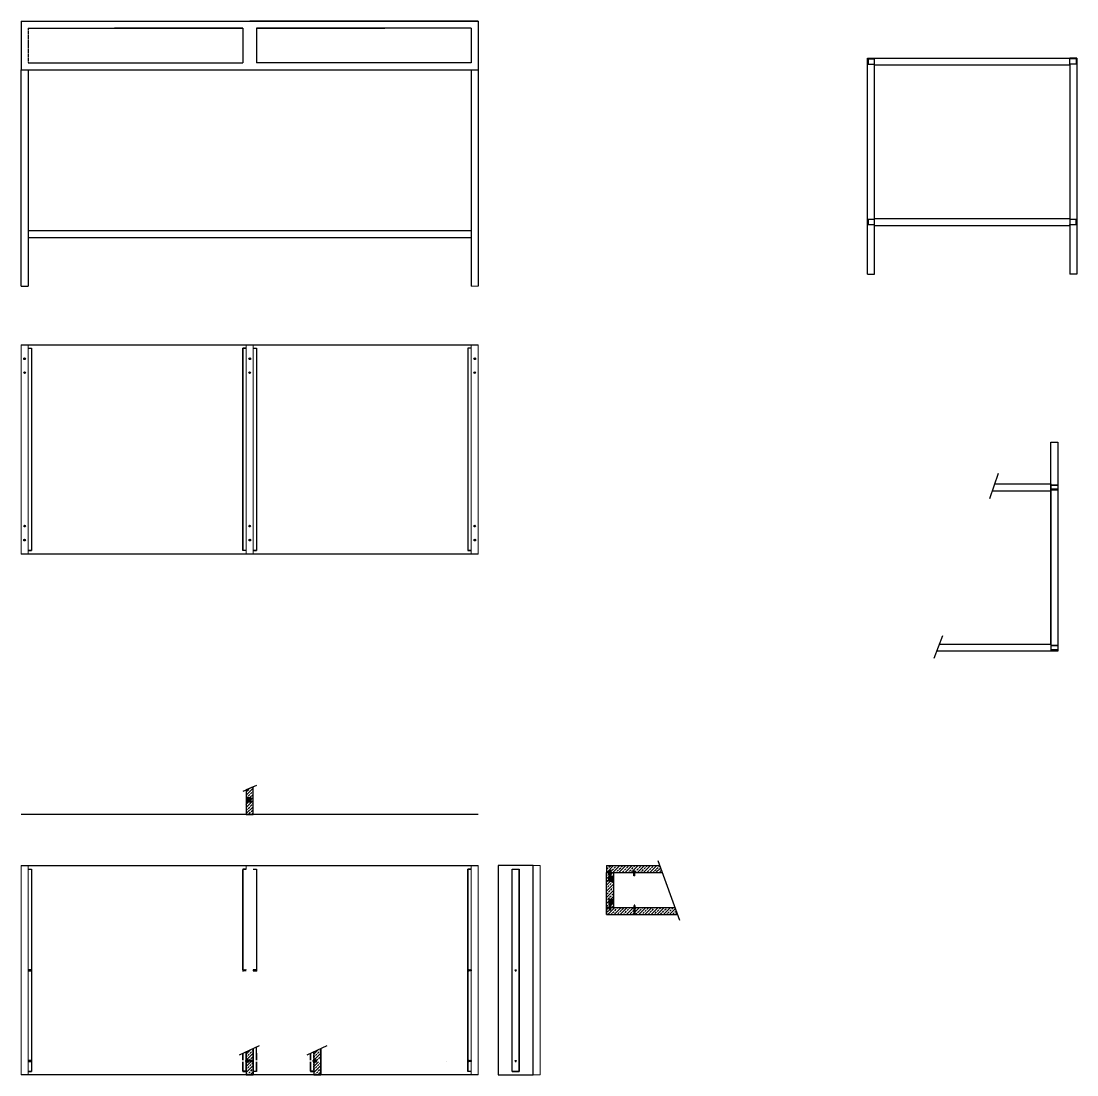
# Model space of a CAD drawing. Header units: millimetres. Extents: x 654 to 2158, y 484 to 1447.
# Drawn here: x 878 to 1180.6, y 484 to 786.2 of the extents above; entities that cross this region are included whole.
import ezdxf

# ---------------------------------------------------------------- set-up
doc = ezdxf.new("R2010")
doc.units = ezdxf.units.MM
doc.linetypes.add('PHANTOM2', pattern=[1.25, 0.625, -0.125, 0.125, -0.125, 0.125, -0.125])
doc.linetypes.add('TRATTOPUNTO', pattern=[25.4, 12.7, -6.35, 0, -6.35])
doc.layers.get('DEFPOINTS').update_dxf_attribs({"color": 210})
doc.layers.add('A-ANNO-DIMS', color=10, linetype='Continuous', lineweight=18)
doc.layers.add('A-FURN', color=8, linetype='Continuous', lineweight=18)
for name, color, linetype in [('ASSI', 1, 'TRATTOPUNTO'), ('VV_D_2_CAMPITURE', 8, 'Continuous'), ('VV_D_2_STRUTTDETTAGLI', 5, 'Continuous'), ('VV_D_2_STRUTTPRINCIPALE', 3, 'Continuous'), ('VV_D_2_STRUTTSECONDARIA', 2, 'Continuous'), ('VV_D_2_VITI_DETTAGLI', 1, 'Continuous')]:
    doc.layers.add(name, color=color, linetype=linetype)
doc.layers.add('VV_D_2_VITI', color=2, linetype='Continuous', transparency=0.2)
pattern_1 = [(45, (0, 0), (-0.112253202, 0.112253202), []), (45, (0, 0.07938), (-0.112253202, 0.112253202), [])]

msp = doc.modelspace()

# ---------------------------------------------------------------- hatches: boundary and pattern name
at = {"layer": 'VV_D_2_CAMPITURE'}
h = msp.add_hatch(dxfattribs=at)
h.set_pattern_fill('JIS_STN_2.5', color=256, scale=0.5)
h.paths.add_polyline_path([(944.52, 566.6), (942.52, 565.7), (942.52, 563.5), (943.82, 563.5), (943.82, 562.27), (942.52, 562.27), (942.52, 558.69), (944.52, 558.69)])
h = msp.add_hatch(dxfattribs=at)
h.set_pattern_fill('JIS_STN_2.5', color=256, scale=0.5)
h.paths.add_polyline_path([(1047.79, 539.59), (1046.46, 539.59), (1046.46, 540.87), (1046.57, 540.87), (1046.57, 542.01), (1045.79, 542.01), (1045.79, 532.01), (1046.57, 532.01), (1046.57, 533.15), (1046.46, 533.15), (1046.46, 534.43), (1047.79, 534.43)])
h.paths.add_polyline_path([(1047.79, 533.15), (1047.04, 533.15), (1047.04, 532.01), (1047.79, 532.01)], flags=17)
h.paths.add_polyline_path([(1047.79, 542.01), (1047.04, 542.01), (1047.04, 540.87), (1047.79, 540.87)], flags=17)
h.paths.add_polyline_path([(1061.03, 544.01), (1045.79, 544.01), (1045.79, 542.01), (1046.57, 542.01), (1046.57, 542.7), (1047.04, 542.7), (1047.04, 542.01), (1047.79, 542.01), (1053.64, 542.01), (1053.64, 542.37), (1053.67, 542.46), (1053.92, 542.46), (1053.94, 542.37), (1053.94, 542.01), (1061.75, 542.01)])
h = msp.add_hatch(dxfattribs=at)
h.set_pattern_fill('JIS_STN_2.5', color=256, scale=0.5)
h.paths.add_polyline_path([(1065.37, 532.01), (1053.87, 532.01), (1053.87, 531.96), (1053.89, 531.95), (1053.87, 531.94), (1053.87, 531.87), (1053.89, 531.86), (1053.87, 531.85), (1053.87, 531.78), (1053.89, 531.77), (1053.87, 531.76), (1053.87, 531.69), (1053.89, 531.68), (1053.87, 531.67), (1053.87, 531.6), (1053.89, 531.59), (1053.87, 531.58), (1053.87, 531.51), (1053.89, 531.5), (1053.87, 531.49), (1053.87, 531.42), (1053.89, 531.41), (1053.87, 531.4), (1053.87, 531.33), (1053.89, 531.32), (1053.86, 531.31), (1053.73, 531.34), (1053.73, 531.34), (1053.7, 531.35), (1053.73, 531.36), (1053.73, 531.43), (1053.7, 531.44), (1053.73, 531.45), (1053.73, 531.52), (1053.7, 531.53), (1053.73, 531.54), (1053.73, 531.61), (1053.7, 531.62), (1053.73, 531.63), (1053.73, 531.7), (1053.7, 531.71), (1053.73, 531.72), (1053.73, 531.79), (1053.7, 531.8), (1053.73, 531.81), (1053.73, 531.87), (1053.7, 531.89), (1053.73, 531.89), (1053.73, 531.96), (1053.7, 531.98), (1053.73, 531.98), (1053.73, 532.01), (1047.79, 532.01), (1047.79, 532.01), (1047.04, 532.01), (1047.04, 531.32), (1046.57, 531.32), (1046.57, 532.01), (1045.79, 532.01), (1045.79, 530.01), (1053.63, 530.01), (1053.63, 530.05), (1053.7, 530.12), (1053.89, 530.12), (1053.96, 530.05), (1053.96, 530.01), (1066.09, 530.01)])
h = msp.add_hatch(dxfattribs=at)
h.set_pattern_fill('STEEL', color=256, scale=0.05)
h.set_pattern_definition(pattern_1)
h.paths.add_polyline_path([(942.52, 487.79), (942.47, 487.79), (942.47, 485.06), (941.59, 485.06), (941.59, 487.77), (941.54, 487.77), (941.54, 485.01), (942.52, 485.01)])
h.paths.add_polyline_path([(945.51, 487.77), (945.46, 487.77), (945.46, 485.06), (944.57, 485.06), (944.57, 487.79), (944.52, 487.79), (944.52, 485.01), (945.51, 485.01)])
h.paths.add_polyline_path([(945.51, 490.2), (945.51, 492.01), (945.46, 491.99), (945.46, 488.23), (945.51, 488.23)])
h.paths.add_polyline_path([(944.57, 491.59), (944.52, 491.56), (944.52, 488.23), (944.57, 488.23)])
h.paths.add_polyline_path([(942.52, 490.65), (942.47, 490.63), (942.47, 488.23), (942.52, 488.23)])
h.paths.add_polyline_path([(941.59, 490.22), (941.54, 490.2), (941.54, 488.23), (941.59, 488.23)])
h = msp.add_hatch(dxfattribs=at)
h.set_pattern_fill('JIS_STN_2.5', color=256, scale=0.5)
h.paths.add_polyline_path([(944.52, 487.79), (943.72, 487.79), (943.72, 488.23), (944.52, 488.23), (944.52, 491.56), (942.52, 490.65), (942.52, 488.23), (943.32, 488.23), (943.32, 487.79), (942.52, 487.79), (942.52, 484.01), (944.52, 484.01)])
h = msp.add_hatch(dxfattribs=at)
h.set_pattern_fill('STEEL', color=256, scale=0.05)
h.set_pattern_definition(pattern_1)
h.paths.add_polyline_path([(961.92, 487.79), (961.87, 487.79), (961.87, 485.06), (960.98, 485.06), (960.98, 487.77), (960.93, 487.77), (960.93, 485.01), (961.92, 485.01)])
h.paths.add_polyline_path([(960.98, 490.22), (960.93, 490.2), (960.93, 488.23), (960.98, 488.23)])
h.paths.add_polyline_path([(961.92, 490.65), (961.87, 490.63), (961.87, 488.23), (961.92, 488.23)])
h = msp.add_hatch(dxfattribs=at)
h.set_pattern_fill('JIS_STN_2.5', color=256, scale=0.5)
h.set_pattern_definition([(45, (19.3958, 0), (-0.8838835, 0.8838835), []), (45, (20.2783, 0), (-0.8838835, 0.8838835), [0.6, -0.25])])
h.paths.add_polyline_path([(963.92, 487.79), (963.12, 487.79), (963.12, 488.23), (963.92, 488.23), (963.92, 491.56), (961.92, 490.65), (961.92, 488.23), (962.72, 488.23), (962.72, 487.79), (961.92, 487.79), (961.92, 484.01), (963.92, 484.01)])

# ---------------------------------------------------------------- linework, layer by layer
for p, q in [((878.03, 786.15), (1009.03, 786.15)), ((878.03, 786.15), (878.03, 772.15)), ((880.03, 784.15), (941.53, 784.15)), ((910.78, 784.15), (904.78, 784.15)), ((941.53, 784.15), (910.78, 784.15)), ((910.78, 784.15), (916.78, 784.15)), ((941.53, 784.15), (941.53, 774.15)), ((1009.03, 786.15), (943.53, 786.15)), ((1007.03, 784.15), (945.53, 784.15)), ((945.53, 784.15), (945.53, 774.15)), ((945.53, 784.15), (976.28, 784.15)), ((976.28, 784.15), (970.28, 784.15)), ((976.28, 784.15), (982.28, 784.15)), ((1009.03, 786.15), (1007.03, 786.15)), ((1007.03, 784.15), (1007.03, 774.15)), ((1009.03, 786.15), (1009.03, 772.15)), ((1120.61, 775.57), (1120.61, 773.57)), ((1180.61, 775.57), (1178.61, 775.57)), ((878.03, 710.15), (878.03, 772.15)), ((878.03, 710.15), (878.03, 772.15)), ((878.03, 772.15), (1009.03, 772.15)), ((880.03, 774.15), (941.53, 774.15)), ((880.03, 772.15), (880.03, 710.15)), ((1007.03, 774.15), (945.53, 774.15)), ((1007.03, 772.15), (1007.03, 710.15)), ((1009.03, 772.15), (1009.03, 710.15)), ((1120.61, 727.57), (1120.61, 729.57)), ((1178.61, 729.57), (1178.61, 729.32)), ((1120.61, 713.57), (1120.61, 727.57)), ((1178.61, 727.57), (1178.61, 727.82)), ((880.03, 726.15), (1007.03, 726.15)), ((880.03, 724.15), (1007.03, 724.15)), ((878.03, 693.36), (1009.03, 693.36)), ((879.01, 689.38), (878.77, 689.38)), ((879.01, 689.34), (878.77, 689.34)), ((879.01, 689.38), (879.01, 689.63)), ((879.01, 689.34), (879.01, 689.1)), ((879.05, 689.38), (879.05, 689.63)), ((879.05, 689.38), (879.29, 689.38)), ((879.05, 689.34), (879.05, 689.1)), ((879.05, 689.34), (879.29, 689.34)), ((943.51, 689.38), (943.27, 689.38)), ((943.51, 689.34), (943.27, 689.34)), ((943.51, 689.38), (943.51, 689.63)), ((943.55, 689.38), (943.51, 689.34)), ((943.51, 689.38), (943.55, 689.34)), ((943.51, 689.34), (943.51, 689.1)), ((943.55, 689.38), (943.55, 689.63)), ((943.55, 689.38), (943.79, 689.38)), ((943.55, 689.34), (943.55, 689.1)), ((943.55, 689.34), (943.79, 689.34)), ((1008.01, 689.38), (1007.77, 689.38)), ((1008.01, 689.34), (1007.77, 689.34)), ((1008.01, 689.38), (1008.01, 689.63)), ((1008.01, 689.34), (1008.01, 689.1)), ((1008.05, 689.38), (1008.05, 689.63)), ((1008.05, 689.38), (1008.29, 689.38)), ((1008.05, 689.34), (1008.05, 689.1)), ((1008.05, 689.34), (1008.29, 689.34)), ((879.01, 637.38), (878.77, 637.38)), ((879.01, 637.34), (878.77, 637.34)), ((879.01, 637.38), (879.01, 637.63)), ((879.05, 637.38), (879.01, 637.34)), ((879.01, 637.38), (879.05, 637.34)), ((879.01, 637.34), (879.01, 637.1)), ((879.05, 637.38), (879.05, 637.63)), ((879.05, 637.38), (879.29, 637.38)), ((879.05, 637.34), (879.05, 637.1)), ((879.05, 637.34), (879.29, 637.34)), ((943.51, 637.38), (943.27, 637.38)), ((943.51, 637.34), (943.27, 637.34)), ((943.51, 637.38), (943.51, 637.63)), ((943.55, 637.38), (943.51, 637.34)), ((943.51, 637.38), (943.55, 637.34)), ((943.51, 637.34), (943.51, 637.1)), ((943.55, 637.38), (943.55, 637.63)), ((943.55, 637.38), (943.79, 637.38)), ((943.55, 637.34), (943.55, 637.1)), ((943.55, 637.34), (943.79, 637.34)), ((1008.01, 637.38), (1007.77, 637.38)), ((1008.01, 637.34), (1007.77, 637.34)), ((1008.01, 637.38), (1008.01, 637.63)), ((1008.01, 637.38), (1008.05, 637.34)), ((1008.05, 637.38), (1008.01, 637.34)), ((1008.01, 637.34), (1008.01, 637.1)), ((1008.05, 637.38), (1008.05, 637.63)), ((1008.05, 637.38), (1008.29, 637.38)), ((1008.05, 637.34), (1008.05, 637.1)), ((1008.05, 637.34), (1008.29, 637.34)), ((1009.03, 633.36), (878.03, 633.36)), ((1009.02, 558.69), (878.02, 558.69)), ((878.02, 544.01), (1009.02, 544.01)), ((1024.79, 544.01), (1014.79, 544.01)), ((1014.79, 544.01), (1014.79, 484.01)), ((1024.79, 484.01), (1024.79, 544.01)), ((880.03, 514.16), (880.03, 513.85)), ((880.13, 514.21), (880.11, 514.1)), ((880.15, 513.91), (880.11, 514.1)), ((880.13, 514.21), (880.18, 514.13)), ((880.13, 514.21), (880.13, 514.21)), ((880.2, 513.81), (880.15, 513.91)), ((880.22, 513.9), (880.18, 514.13)), ((880.2, 513.81), (880.22, 513.9)), ((880.31, 514.21), (880.29, 514.1)), ((880.33, 513.91), (880.29, 514.1)), ((880.31, 514.21), (880.36, 514.13)), ((880.31, 514.21), (880.31, 514.21)), ((880.38, 513.81), (880.33, 513.91)), ((880.4, 513.9), (880.36, 514.13)), ((880.38, 513.81), (880.4, 513.9)), ((880.48, 514.21), (880.46, 514.1)), ((880.5, 513.91), (880.46, 514.1)), ((880.48, 514.21), (880.53, 514.13)), ((880.48, 514.21), (880.48, 514.21)), ((880.55, 513.81), (880.5, 513.91)), ((880.57, 513.9), (880.53, 514.13)), ((880.55, 513.81), (880.57, 513.9)), ((880.65, 514.21), (880.64, 514.1)), ((880.67, 513.91), (880.64, 514.1)), ((880.65, 514.21), (880.7, 514.13)), ((880.65, 514.21), (880.65, 514.21)), ((880.72, 513.81), (880.67, 513.91)), ((880.75, 513.9), (880.7, 514.13)), ((880.72, 513.81), (880.75, 513.9)), ((881.01, 514.24), (880.75, 514.16)), ((881, 513.78), (880.75, 513.85)), ((880.75, 513.85), (881.01, 513.78)), ((881.02, 514.16), (881.02, 514.23)), ((881.02, 514.16), (881.02, 513.8)), ((881.02, 513.8), (881.02, 513.79)), ((941.53, 514.15), (941.53, 514.22)), ((941.53, 514.15), (941.53, 513.79)), ((941.53, 513.79), (941.53, 513.78)), ((941.54, 514.23), (941.8, 514.15)), ((941.8, 513.84), (941.54, 513.77)), ((941.55, 513.77), (941.8, 513.84)), ((941.8, 513.89), (941.84, 514.12)), ((941.82, 513.8), (941.8, 513.89)), ((941.82, 513.8), (941.88, 513.9)), ((941.89, 514.2), (941.84, 514.12)), ((941.88, 513.9), (941.91, 514.09)), ((941.89, 514.2), (941.91, 514.09)), ((941.89, 514.2), (941.89, 514.2)), ((941.98, 513.89), (942.02, 514.12)), ((942, 513.8), (941.98, 513.89)), ((942, 513.8), (942.05, 513.9)), ((942.07, 514.2), (942.02, 514.12)), ((942.05, 513.9), (942.08, 514.09)), ((942.07, 514.2), (942.08, 514.09)), ((942.07, 514.2), (942.07, 514.2)), ((942.15, 513.89), (942.19, 514.12)), ((942.17, 513.8), (942.15, 513.89)), ((942.17, 513.8), (942.22, 513.9)), ((942.24, 514.2), (942.19, 514.12)), ((942.22, 513.9), (942.26, 514.09)), ((942.24, 514.2), (942.26, 514.09)), ((942.24, 514.2), (942.24, 514.2)), ((942.33, 513.89), (942.37, 514.12)), ((942.35, 513.8), (942.33, 513.89)), ((942.35, 513.8), (942.4, 513.9)), ((942.42, 514.2), (942.37, 514.12)), ((942.4, 513.9), (942.44, 514.09)), ((942.42, 514.2), (942.44, 514.09)), ((942.42, 514.2), (942.42, 514.2)), ((944.53, 514.15), (944.53, 513.84)), ((944.63, 514.2), (944.61, 514.09)), ((944.65, 513.9), (944.61, 514.09)), ((944.63, 514.2), (944.68, 514.12)), ((944.63, 514.2), (944.63, 514.2)), ((944.7, 513.8), (944.65, 513.9)), ((944.72, 513.89), (944.68, 514.12)), ((944.7, 513.8), (944.72, 513.89)), ((944.81, 514.2), (944.79, 514.09)), ((944.83, 513.9), (944.79, 514.09)), ((944.81, 514.2), (944.86, 514.12)), ((944.81, 514.2), (944.81, 514.2)), ((944.88, 513.8), (944.83, 513.9)), ((944.9, 513.89), (944.86, 514.12)), ((944.88, 513.8), (944.9, 513.89)), ((944.98, 514.2), (944.96, 514.09)), ((945, 513.9), (944.96, 514.09)), ((944.98, 514.2), (945.03, 514.12)), ((944.98, 514.2), (944.98, 514.2)), ((945.05, 513.8), (945, 513.9)), ((945.07, 513.89), (945.03, 514.12)), ((945.05, 513.8), (945.07, 513.89)), ((945.15, 514.2), (945.14, 514.09)), ((945.17, 513.9), (945.14, 514.09)), ((945.15, 514.2), (945.2, 514.12)), ((945.15, 514.2), (945.15, 514.2)), ((945.22, 513.8), (945.17, 513.9)), ((945.25, 513.89), (945.2, 514.12)), ((945.22, 513.8), (945.25, 513.89)), ((945.51, 514.23), (945.25, 514.15)), ((945.5, 513.77), (945.25, 513.84)), ((945.25, 513.84), (945.51, 513.77)), ((945.52, 514.15), (945.52, 514.22)), ((945.52, 514.15), (945.52, 513.79)), ((945.52, 513.79), (945.52, 513.78)), ((1006.02, 514.16), (1006.02, 514.23)), ((1006.02, 514.16), (1006.02, 513.8)), ((1006.02, 513.8), (1006.02, 513.79)), ((1006.03, 514.24), (1006.3, 514.16)), ((1006.3, 513.85), (1006.03, 513.78)), ((1006.05, 513.78), (1006.3, 513.85)), ((1006.3, 513.9), (1006.34, 514.13)), ((1006.32, 513.81), (1006.3, 513.9)), ((1006.32, 513.81), (1006.37, 513.91)), ((1006.39, 514.21), (1006.34, 514.13)), ((1006.37, 513.91), (1006.41, 514.1)), ((1006.39, 514.21), (1006.41, 514.1)), ((1006.39, 514.21), (1006.39, 514.21)), ((1006.47, 513.9), (1006.51, 514.13)), ((1006.49, 513.81), (1006.47, 513.9)), ((1006.49, 513.81), (1006.55, 513.91)), ((1006.56, 514.21), (1006.51, 514.13)), ((1006.55, 513.91), (1006.58, 514.1)), ((1006.57, 514.21), (1006.56, 514.21)), ((1006.57, 514.21), (1006.58, 514.1)), ((1006.64, 513.9), (1006.68, 514.13)), ((1006.66, 513.81), (1006.64, 513.9)), ((1006.67, 513.81), (1006.72, 513.91)), ((1006.73, 514.21), (1006.68, 514.13)), ((1006.72, 513.91), (1006.75, 514.1)), ((1006.74, 514.21), (1006.73, 514.21)), ((1006.74, 514.21), (1006.75, 514.1)), ((1006.82, 513.9), (1006.86, 514.13)), ((1006.84, 513.81), (1006.82, 513.9)), ((1006.85, 513.81), (1006.9, 513.91)), ((1006.91, 514.21), (1006.86, 514.13)), ((1006.9, 513.91), (1006.93, 514.1)), ((1006.92, 514.21), (1006.91, 514.21)), ((1006.92, 514.21), (1006.93, 514.1)), ((1007.01, 514.16), (1007.01, 513.85)), ((944.52, 491.56), (944.52, 488.23)), ((963.92, 491.56), (963.92, 488.23)), ((880.03, 488.16), (880.03, 487.85)), ((880.13, 488.21), (880.11, 488.1)), ((880.15, 487.91), (880.11, 488.1)), ((880.13, 488.21), (880.18, 488.13)), ((880.13, 488.21), (880.13, 488.21)), ((880.2, 487.81), (880.15, 487.91)), ((880.22, 487.9), (880.18, 488.13)), ((880.2, 487.81), (880.22, 487.9)), ((880.31, 488.21), (880.29, 488.1)), ((880.33, 487.91), (880.29, 488.1)), ((880.31, 488.21), (880.36, 488.13)), ((880.31, 488.21), (880.31, 488.21)), ((880.38, 487.81), (880.33, 487.91)), ((880.4, 487.9), (880.36, 488.13)), ((880.38, 487.81), (880.4, 487.9)), ((880.48, 488.21), (880.46, 488.1)), ((880.5, 487.91), (880.46, 488.1)), ((880.48, 488.21), (880.53, 488.13)), ((880.48, 488.21), (880.48, 488.21)), ((880.55, 487.81), (880.5, 487.91)), ((880.57, 487.9), (880.53, 488.13)), ((880.55, 487.81), (880.57, 487.9)), ((880.65, 488.21), (880.64, 488.1)), ((880.67, 487.91), (880.64, 488.1)), ((880.65, 488.21), (880.7, 488.13)), ((880.65, 488.21), (880.65, 488.21)), ((880.72, 487.81), (880.67, 487.91)), ((880.75, 487.9), (880.7, 488.13)), ((880.72, 487.81), (880.75, 487.9)), ((881.01, 488.24), (880.75, 488.16)), ((881, 487.78), (880.75, 487.85)), ((880.75, 487.85), (881.01, 487.78)), ((881.02, 488.16), (881.02, 488.23)), ((881.02, 488.16), (881.02, 487.8)), ((881.02, 487.8), (881.02, 487.79)), ((944.52, 487.79), (944.52, 484.01)), ((963.92, 488.23), (963.92, 484.01)), ((1006.02, 488.16), (1006.02, 488.23)), ((1006.02, 488.16), (1006.02, 487.8)), ((1006.02, 487.8), (1006.02, 487.79)), ((1006.03, 488.24), (1006.3, 488.16)), ((1006.3, 487.85), (1006.03, 487.78)), ((1006.05, 487.78), (1006.3, 487.85)), ((1006.3, 487.9), (1006.34, 488.13)), ((1006.32, 487.81), (1006.3, 487.9)), ((1006.32, 487.81), (1006.37, 487.91)), ((1006.39, 488.21), (1006.34, 488.13)), ((1006.37, 487.91), (1006.41, 488.1)), ((1006.39, 488.21), (1006.41, 488.1)), ((1006.39, 488.21), (1006.39, 488.21)), ((1006.47, 487.9), (1006.51, 488.13)), ((1006.49, 487.81), (1006.47, 487.9)), ((1006.49, 487.81), (1006.55, 487.91)), ((1006.56, 488.21), (1006.51, 488.13)), ((1006.55, 487.91), (1006.58, 488.1)), ((1006.57, 488.21), (1006.56, 488.21)), ((1006.57, 488.21), (1006.58, 488.1)), ((1006.64, 487.9), (1006.68, 488.13)), ((1006.66, 487.81), (1006.64, 487.9)), ((1006.67, 487.81), (1006.72, 487.91)), ((1006.73, 488.21), (1006.68, 488.13)), ((1006.72, 487.91), (1006.75, 488.1)), ((1006.74, 488.21), (1006.73, 488.21)), ((1006.74, 488.21), (1006.75, 488.1)), ((1006.82, 487.9), (1006.86, 488.13)), ((1006.84, 487.81), (1006.82, 487.9)), ((1006.85, 487.81), (1006.9, 487.91)), ((1006.91, 488.21), (1006.86, 488.13)), ((1006.9, 487.91), (1006.93, 488.1)), ((1006.92, 488.21), (1006.91, 488.21)), ((1006.92, 488.21), (1006.93, 488.1)), ((1007.01, 488.16), (1007.01, 487.85)), ((1009.02, 484.01), (878.02, 484.01)), ((1014.79, 484.01), (1024.79, 484.01))]:
    msp.add_line(p, q)
at = {"linetype": 'PHANTOM2'}
msp.add_line((880.03, 784.15), (880.03, 774.15), dxfattribs=at)
at = {"linetype": 'TRATTOPUNTO'}
msp.add_line((878.03, 710.15), (880.03, 710.15), dxfattribs=at)
at = {"color": 2}
for p, q in [((1155.69, 649.26), (1158.17, 656.52)), ((1139.68, 603.48), (1142.18, 609.97)), ((941.7, 565.33), (945.56, 567.08)), ((1060.49, 545.5), (1066.68, 528.38)), ((940.59, 489.77), (946.37, 492.41)), ((959.99, 489.77), (965.76, 492.41))]:
    msp.add_line(p, q, dxfattribs=at)
for points in [[(880.03, 513.85), (880.75, 513.85), (880.75, 514.16), (880.03, 514.16)], [(942.52, 513.84), (941.8, 513.84), (941.8, 514.15), (942.52, 514.15)], [(945.25, 514.15), (944.53, 514.15)], [(944.53, 513.84), (945.25, 513.84), (945.25, 513.89)], [(1007.01, 513.85), (1006.3, 513.85), (1006.3, 514.16), (1007.01, 514.16)], [(880.03, 487.85), (880.75, 487.85), (880.75, 488.16), (880.03, 488.16)], [(1007.01, 487.85), (1006.3, 487.85), (1006.3, 488.16), (1007.01, 488.16)]]:
    msp.add_lwpolyline(points)
for centre, radius in [((879.03, 689.36), 0.263), ((943.53, 689.36), 0.263), ((1008.03, 689.36), 0.263), ((879.02, 685.36), 0.242), ((943.52, 685.36), 0.242), ((1008.02, 685.36), 0.242), ((879.02, 641.36), 0.242), ((943.52, 641.36), 0.242), ((1008.02, 641.36), 0.242), ((879.03, 637.36), 0.263), ((943.53, 637.36), 0.263), ((1008.03, 637.36), 0.263)]:
    msp.add_circle(centre, radius)
for centre, start, end in [((881.01, 514.23), 360, 106.5172), ((881.01, 513.79), 253.4783, 360), ((941.54, 514.22), 73.4828, 180), ((941.54, 513.78), 180, 286.5217), ((945.51, 514.22), 0, 106.5172), ((945.51, 513.78), 253.4783, 0), ((1006.03, 514.23), 73.4828, 180), ((1006.03, 513.79), 180, 286.5217), ((881.01, 488.23), 360, 106.5172), ((881.01, 487.79), 253.4783, 360), ((1006.03, 488.23), 73.4828, 180), ((1006.03, 487.79), 180, 286.5217)]:
    msp.add_arc(centre, 0.01, start, end)
at = {"layer": 'A-ANNO-DIMS'}
for p, q in [((1019.71, 514.01), (1019.71, 514.04)), ((1019.71, 514.04), (1019.77, 514.04)), ((1019.71, 514.01), (1019.71, 513.99)), ((1019.71, 513.99), (1019.77, 513.99)), ((1019.82, 514.09), (1019.77, 514.09)), ((1019.77, 514.09), (1019.77, 514.04)), ((1019.77, 513.93), (1019.77, 513.99)), ((1019.82, 513.93), (1019.77, 513.93)), ((1019.82, 514.04), (1019.82, 514.09)), ((1019.87, 514.04), (1019.82, 514.04)), ((1019.87, 513.99), (1019.82, 513.99)), ((1019.82, 513.99), (1019.82, 513.93)), ((1019.87, 514.01), (1019.87, 514.04)), ((1019.87, 514.01), (1019.87, 513.99)), ((1019.71, 488.01), (1019.71, 488.04)), ((1019.71, 488.04), (1019.77, 488.04)), ((1019.71, 488.01), (1019.71, 487.99)), ((1019.71, 487.99), (1019.77, 487.99)), ((1019.82, 488.09), (1019.77, 488.09)), ((1019.77, 488.09), (1019.77, 488.04)), ((1019.77, 487.93), (1019.77, 487.99)), ((1019.82, 487.93), (1019.77, 487.93)), ((1019.82, 488.04), (1019.82, 488.09)), ((1019.87, 488.04), (1019.82, 488.04)), ((1019.87, 487.99), (1019.82, 487.99)), ((1019.82, 487.99), (1019.82, 487.93)), ((1019.87, 488.01), (1019.87, 488.04)), ((1019.87, 488.01), (1019.87, 487.99))]:
    msp.add_line(p, q, dxfattribs=at)
for centre in [(1019.79, 514.01), (1019.79, 488.01)]:
    msp.add_circle(centre, 0.115, dxfattribs=at)
at = {"layer": 'A-FURN', "linetype": 'TRATTOPUNTO'}
msp.add_line((1007.03, 710.15), (1009.03, 710.15), dxfattribs=at)
at = {"layer": 'A-FURN'}
for p, q in [((878.03, 693.36), (878.03, 633.36)), ((878.04, 693.36), (880.03, 693.36)), ((880.03, 693.36), (880.03, 633.36)), ((942.53, 633.36), (942.53, 693.36)), ((944.53, 693.36), (944.53, 633.36)), ((1009.02, 693.36), (1007.03, 693.36)), ((1007.03, 693.36), (1007.03, 633.36)), ((1009.03, 693.36), (1009.03, 633.36)), ((1009.03, 693.36), (1009.03, 633.36)), ((942.53, 633.36), (942.53, 663.36)), ((944.52, 566.6), (944.52, 558.69)), ((878.02, 544.01), (878.02, 484.01)), ((878.02, 544.01), (878.02, 540.01)), ((878.03, 544.01), (880.02, 544.01)), ((880.02, 544.01), (880.02, 484.01)), ((942.52, 544.01), (942.52, 543.01)), ((942.53, 544.01), (944.52, 544.01)), ((1009.01, 544.01), (1007.02, 544.01)), ((1007.02, 544.01), (1007.02, 484.01)), ((1009.02, 544.01), (1009.02, 484.01)), ((1009.02, 544.01), (1009.02, 484.01)), ((1014.79, 484.01), (1014.79, 544.01)), ((1014.79, 544.01), (1024.79, 544.01)), ((1024.79, 484.01), (1024.79, 544.01)), ((1024.79, 544.01), (1026.79, 544.01)), ((1026.79, 484.01), (1026.79, 544.01)), ((1046.57, 542.65), (1046.57, 542.65)), ((1046.57, 531.37), (1046.57, 531.37)), ((942.52, 488.23), (942.52, 490.65)), ((942.52, 488.23), (942.52, 490.65)), ((961.92, 488.23), (961.92, 490.65)), ((961.92, 488.23), (961.92, 490.65)), ((878.02, 484.01), (878.02, 488.01)), ((942.52, 484.01), (942.52, 487.79)), ((942.52, 484.01), (942.52, 487.79)), ((961.92, 484.01), (961.92, 487.79)), ((961.92, 484.01), (961.92, 487.79)), ((880.02, 484.01), (878.02, 484.01)), ((944.52, 484.01), (942.52, 484.01)), ((942.52, 484.01), (943.52, 484.01)), ((963.92, 484.01), (961.92, 484.01)), ((961.92, 484.01), (962.92, 484.01)), ((1007.02, 484.01), (1009.02, 484.01)), ((1009.02, 484.01), (1009.02, 484.01)), ((1024.79, 484.01), (1014.79, 484.01)), ((1014.79, 484.01), (1018.79, 484.01)), ((1024.79, 484.01), (1020.79, 484.01)), ((1026.79, 484.01), (1024.79, 484.01))]:
    msp.add_line(p, q, dxfattribs=at)
at = {"layer": 'ASSI'}
msp.add_line((1000.02, 487.9), (1000.02, 487.9), dxfattribs=at)
at = {"layer": 'DEFPOINTS'}
for p, q in [((880.03, 692.36), (881.03, 692.36)), ((881.03, 692.36), (881.03, 634.36)), ((942.53, 692.36), (941.53, 692.36)), ((941.53, 692.36), (941.53, 634.36)), ((944.53, 692.36), (945.53, 692.36)), ((945.53, 692.36), (945.53, 634.36)), ((1007.03, 692.36), (1006.03, 692.36)), ((1006.03, 692.36), (1006.03, 634.36)), ((880.03, 634.36), (881.03, 634.36)), ((942.53, 634.36), (941.53, 634.36)), ((944.53, 634.36), (945.53, 634.36)), ((1007.03, 634.36), (1006.03, 634.36)), ((880.02, 543.01), (881.02, 543.01)), ((881.02, 543.01), (881.02, 485.01)), ((942.52, 543.01), (941.52, 543.01)), ((941.54, 542.9), (941.54, 514.23)), ((944.52, 543.01), (945.52, 543.01)), ((945.51, 542.95), (945.51, 514.23)), ((1007.02, 543.01), (1006.02, 543.01)), ((1006.02, 543.01), (1006.02, 485.01)), ((1018.79, 485.01), (1018.79, 543.01)), ((1018.79, 543.01), (1020.79, 543.01)), ((1020.79, 485.01), (1020.79, 543.01)), ((880.02, 485.01), (881.02, 485.01)), ((1007.02, 485.01), (1006.02, 485.01)), ((1018.79, 485.01), (1020.79, 485.01))]:
    msp.add_line(p, q, dxfattribs=at)
for points in [[(1019.66, 514.01), (1019.66, 514.12, -0.414214), (1019.68, 514.14), (1019.9, 514.14, -0.414214), (1019.92, 514.12), (1019.92, 514.01)], [(1019.66, 514.01), (1019.66, 513.9, 0.414214), (1019.68, 513.88), (1019.9, 513.88, 0.414214), (1019.92, 513.9), (1019.92, 514.01)], [(1019.66, 488.01), (1019.66, 488.12, -0.414214), (1019.68, 488.14), (1019.9, 488.14, -0.414214), (1019.92, 488.12), (1019.92, 488.01)], [(1019.66, 488.01), (1019.66, 487.9, 0.414214), (1019.68, 487.88), (1019.9, 487.88, 0.414214), (1019.92, 487.9), (1019.92, 488.01)]]:
    msp.add_lwpolyline(points, format="xyb", dxfattribs=at)
at = {"layer": 'VV_D_2_STRUTTDETTAGLI'}
for p, q in [((942.52, 563.5), (943.82, 563.5)), ((943.82, 563.5), (943.82, 562.24)), ((943.82, 562.24), (942.52, 562.24)), ((1046.57, 540.87), (1046.57, 542.7)), ((1046.57, 542.7), (1047.04, 542.7)), ((1047.04, 542.7), (1047.04, 540.87)), ((1046.46, 539.59), (1046.46, 540.87)), ((1046.46, 540.87), (1046.57, 540.87)), ((1046.46, 539.59), (1047.79, 539.59)), ((1047.04, 540.87), (1047.79, 540.87)), ((1046.46, 534.43), (1046.46, 533.15)), ((1046.46, 534.43), (1047.79, 534.43)), ((1046.46, 533.15), (1046.57, 533.15)), ((1046.57, 533.15), (1046.57, 531.32)), ((1047.04, 531.32), (1047.04, 533.15)), ((1047.04, 533.15), (1047.79, 533.15)), ((1046.57, 531.32), (1047.04, 531.32)), ((943.32, 488.23), (942.47, 488.23)), ((942.47, 487.79), (943.32, 487.79)), ((943.32, 487.79), (943.32, 488.23)), ((943.72, 487.79), (943.72, 488.23)), ((943.72, 488.23), (944.57, 488.23)), ((944.57, 487.79), (943.72, 487.79)), ((962.72, 488.23), (961.87, 488.23)), ((961.87, 487.79), (962.72, 487.79)), ((962.72, 487.79), (962.72, 488.23))]:
    msp.add_line(p, q, dxfattribs=at)
msp.add_lwpolyline([(1053.68, 531.25), (1053.93, 531.25), (1053.93, 532.67), (1053.68, 532.67)], close=True, dxfattribs=at)
at = {"layer": 'VV_D_2_STRUTTPRINCIPALE'}
for p, q in [((1120.61, 713.57), (1120.61, 775.57)), ((1120.61, 775.57), (1180.61, 775.57)), ((1122.61, 713.57), (1122.61, 775.57)), ((1178.61, 773.57), (1178.61, 775.57)), ((1180.61, 775.57), (1180.61, 713.57)), ((1122.61, 773.57), (1178.61, 773.57)), ((1178.61, 773.57), (1178.61, 713.57)), ((1122.61, 729.57), (1178.61, 729.57)), ((1122.61, 727.57), (1178.61, 727.57)), ((1120.61, 713.57), (1122.61, 713.57)), ((1180.61, 713.57), (1178.61, 713.57)), ((1156.42, 651.47), (1173.14, 651.47)), ((1157.11, 653.47), (1173.14, 653.47)), ((1173.14, 653.47), (1173.14, 605.47)), ((1141.14, 607.47), (1173.14, 607.47)), ((1045.79, 544.01), (1045.79, 542.01)), ((1045.79, 544.01), (1061.03, 544.01)), ((1047.79, 542.01), (1053.64, 542.01)), ((1053.94, 542.01), (1061.75, 542.01)), ((1054.05, 542.01), (1057.79, 542.01)), ((1045.79, 532.01), (1045.79, 530.01)), ((1045.79, 530.01), (1066.09, 530.01))]:
    msp.add_line(p, q, dxfattribs=at)
for points in [[(1173.14, 607.47), (1173.14, 665.47), (1175.14, 665.47), (1175.14, 605.47), (1140.44, 605.47)], [(942.52, 562.24), (942.52, 558.69), (944.52, 558.69), (944.52, 566.6), (942.52, 565.7)], [(942.52, 565.7), (942.52, 563.5)], [(1045.79, 532.01), (1045.79, 542.01), (1047.79, 542.01), (1047.79, 532.01), (1045.79, 532.01)], [(1045.79, 532.01), (1053.73, 532.01)], [(1045.79, 530.01), (1045.79, 532.01)], [(1053.87, 532.01), (1065.37, 532.01)], [(942.52, 490.65), (942.52, 488.23)], [(944.52, 488.23), (944.52, 491.56)], [(961.92, 490.65), (961.92, 488.23)], [(963.92, 488.23), (963.92, 491.56)], [(942.52, 484.01), (944.52, 484.01), (944.52, 487.79)], [(942.52, 487.79), (942.52, 484.01)], [(961.92, 484.01), (963.92, 484.01), (963.92, 488.23)], [(961.92, 487.79), (961.92, 484.01)]]:
    msp.add_lwpolyline(points, dxfattribs=at)
msp.add_circle((943.51, 562.86), 0.135, dxfattribs=at)
for start, end in [(53.7582, 131.7325), (228.2675, 306.2418)]:
    msp.add_arc((943.52, 562.86), 0.263, start, end, dxfattribs=at)
at = {"layer": 'VV_D_2_STRUTTSECONDARIA'}
for p, q in [((1120.81, 775.32), (1122.61, 775.32)), ((1120.81, 775.32), (1120.81, 773.82)), ((1122.61, 773.82), (1122.61, 775.32)), ((1180.41, 775.32), (1178.61, 775.32)), ((1178.61, 773.82), (1178.61, 775.32)), ((1180.41, 775.32), (1180.41, 773.82)), ((1120.81, 773.82), (1122.61, 773.82)), ((1180.41, 773.82), (1178.61, 773.82)), ((1120.81, 729.32), (1122.61, 729.32)), ((1120.81, 729.32), (1120.81, 727.82)), ((1122.61, 727.82), (1122.61, 729.32)), ((1178.61, 729.32), (1180.41, 729.32)), ((1178.61, 729.32), (1178.61, 727.82)), ((1180.41, 727.82), (1180.41, 729.32)), ((1120.81, 727.82), (1122.61, 727.82)), ((1178.61, 727.82), (1180.41, 727.82)), ((944.53, 692.36), (945.53, 692.36)), ((1173.14, 653.22), (1174.94, 653.22)), ((1173.14, 653.22), (1173.14, 653.02)), ((1174.94, 653.02), (1173.14, 653.02)), ((1174.94, 651.92), (1173.14, 651.92)), ((1173.14, 651.92), (1173.14, 651.72)), ((1173.14, 651.72), (1174.94, 651.72)), ((1174.94, 653.02), (1174.94, 653.22)), ((1174.94, 651.72), (1174.94, 651.92)), ((1173.14, 607.22), (1174.94, 607.22)), ((1173.14, 607.22), (1173.14, 607.02)), ((1174.94, 607.02), (1173.14, 607.02)), ((1174.94, 605.92), (1173.14, 605.92)), ((1173.14, 605.92), (1173.14, 605.72)), ((1173.14, 605.72), (1174.94, 605.72)), ((1174.94, 607.02), (1174.94, 607.22)), ((1174.94, 605.72), (1174.94, 605.92)), ((945.51, 490.2), (945.51, 492.01)), ((941.59, 487.77), (941.54, 487.77)), ((941.54, 487.77), (941.54, 485.01)), ((941.59, 485.06), (941.59, 487.77)), ((942.47, 487.79), (942.47, 485.06)), ((944.57, 487.79), (944.57, 485.06)), ((945.46, 485.06), (945.46, 487.77)), ((945.46, 487.77), (945.51, 487.77)), ((945.51, 487.77), (945.51, 485.01)), ((960.98, 487.77), (960.93, 487.77)), ((960.93, 487.77), (960.93, 485.01)), ((960.98, 485.06), (960.98, 487.77)), ((961.87, 487.79), (961.87, 485.06)), ((941.54, 485.01), (942.52, 485.01)), ((942.47, 485.06), (941.59, 485.06)), ((945.51, 485.01), (944.52, 485.01)), ((944.57, 485.06), (945.46, 485.06)), ((960.93, 485.01), (961.92, 485.01)), ((961.87, 485.06), (960.98, 485.06))]:
    msp.add_line(p, q, dxfattribs=at)
for points in [[(880.03, 692.36), (881.03, 692.36), (881.03, 634.36), (880.03, 634.36)], [(942.53, 634.36), (941.53, 634.36), (941.53, 692.36), (942.53, 692.36)], [(945.53, 692.36), (945.53, 634.36), (944.53, 634.36)], [(1007.03, 692.36), (1006.03, 692.36), (1006.03, 634.36), (1007.03, 634.36)], [(880.02, 543.01), (881.02, 543.01), (881.02, 485.01), (880.02, 485.01)], [(941.54, 514.23), (941.54, 542.9), (942.52, 543.01)], [(944.52, 543.01), (945.51, 542.95), (945.51, 514.23)], [(1006.02, 485.01), (1006.02, 543.01), (1007.02, 543.01)], [(1018.79, 543.01), (1020.79, 543.01), (1020.79, 485.01), (1018.79, 485.01), (1018.79, 543.01)], [(941.54, 488.23), (941.54, 490.2), (941.54, 488.23), (941.59, 488.23), (941.59, 490.22)], [(942.47, 490.63), (942.47, 488.23)], [(944.57, 491.59), (944.57, 488.23)], [(945.51, 488.23), (945.51, 490.2), (945.51, 488.23), (945.46, 488.23), (945.46, 491.99)], [(960.93, 488.23), (960.93, 490.2), (960.93, 488.23), (960.98, 488.23), (960.98, 490.22)], [(961.87, 490.63), (961.87, 488.23)], [(1007.02, 485.01), (1006.02, 485.01)]]:
    msp.add_lwpolyline(points, dxfattribs=at)
at = {"layer": 'VV_D_2_VITI'}
for p, q in [((943.22, 563.26), (942.64, 563.26)), ((943.34, 563.44), (943.22, 563.44)), ((943.22, 563.44), (943.22, 562.27)), ((943.34, 562.27), (943.34, 563.44)), ((943.34, 563.39), (943.67, 563.39)), ((943.67, 563.39), (943.67, 563.44)), ((943.67, 563.44), (943.79, 563.44)), ((943.67, 563.39), (943.67, 563.39)), ((943.67, 563.39), (943.67, 563.39)), ((943.67, 563.39), (943.67, 563.39)), ((943.67, 563.39), (943.67, 563.39)), ((943.67, 562.27), (943.67, 563.39)), ((943.79, 563.44), (943.79, 562.27)), ((942.58, 562.45), (943.22, 562.45)), ((943.22, 562.27), (943.34, 562.27)), ((943.34, 562.33), (943.67, 562.33)), ((943.79, 562.27), (943.67, 562.27)), ((1046.97, 542.67), (1046.64, 542.67)), ((1046.64, 542.67), (1046.64, 540.82)), ((1046.97, 540.82), (1046.97, 542.67)), ((1053.64, 542.37), (1053.67, 542.46)), ((1053.94, 542.37), (1053.64, 542.37)), ((1053.64, 541.22), (1053.64, 542.37)), ((1053.92, 542.46), (1053.67, 542.46)), ((1053.94, 542.37), (1053.92, 542.46)), ((1053.94, 541.22), (1053.94, 542.37)), ((1046.52, 539.65), (1046.52, 540.82)), ((1046.52, 540.82), (1046.64, 540.82)), ((1046.64, 539.65), (1046.52, 539.65)), ((1046.55, 540.53), (1047.06, 540.53)), ((1046.55, 540.53), (1046.55, 540.36)), ((1047.06, 540.36), (1046.55, 540.36)), ((1046.64, 540.82), (1046.64, 539.7)), ((1046.97, 540.76), (1046.64, 540.76)), ((1046.97, 539.7), (1046.64, 539.7)), ((1046.64, 539.7), (1046.64, 539.65)), ((1046.64, 539.7), (1046.64, 539.7)), ((1046.64, 539.7), (1046.64, 539.7)), ((1046.64, 539.7), (1046.64, 539.7)), ((1046.64, 539.7), (1046.64, 539.7)), ((1046.8, 540.4), (1046.76, 540.36)), ((1046.8, 540.36), (1046.8, 540.4)), ((1046.8, 540.4), (1046.84, 540.36)), ((1047.09, 540.82), (1046.97, 540.82)), ((1046.97, 540.82), (1046.97, 539.65)), ((1046.97, 539.65), (1047.09, 539.65)), ((1047.06, 540.53), (1047.06, 540.36)), ((1047.09, 539.65), (1047.09, 540.82)), ((1047.73, 540.64), (1047.09, 540.64)), ((1047.09, 539.83), (1047.67, 539.83)), ((1053.67, 541.12), (1053.64, 541.22)), ((1053.94, 541.22), (1053.64, 541.22)), ((1053.92, 541.12), (1053.67, 541.12)), ((1053.92, 541.12), (1053.94, 541.22)), ((1046.64, 534.37), (1046.52, 534.37)), ((1046.52, 534.37), (1046.52, 533.2)), ((1046.52, 533.2), (1046.64, 533.2)), ((1046.55, 533.49), (1046.55, 533.66)), ((1047.06, 533.66), (1046.55, 533.66)), ((1046.55, 533.49), (1047.06, 533.49)), ((1046.64, 534.32), (1046.64, 534.37)), ((1046.97, 534.32), (1046.64, 534.32)), ((1046.64, 533.2), (1046.64, 534.32)), ((1046.64, 534.32), (1046.64, 534.32)), ((1046.64, 534.32), (1046.64, 534.32)), ((1046.64, 534.32), (1046.64, 534.32)), ((1046.64, 534.32), (1046.64, 534.32)), ((1046.97, 533.26), (1046.64, 533.26)), ((1046.64, 531.36), (1046.64, 533.2)), ((1046.8, 533.62), (1046.76, 533.66)), ((1046.8, 533.66), (1046.8, 533.62)), ((1046.8, 533.62), (1046.84, 533.66)), ((1046.97, 534.37), (1047.09, 534.37)), ((1046.97, 533.2), (1046.97, 534.37)), ((1046.97, 533.2), (1046.97, 531.36)), ((1047.09, 533.2), (1046.97, 533.2)), ((1047.06, 533.49), (1047.06, 533.66)), ((1047.09, 534.37), (1047.09, 533.2)), ((1047.09, 534.19), (1047.67, 534.19)), ((1047.73, 533.38), (1047.09, 533.38)), ((1053.87, 532.63), (1053.73, 532.63)), ((1053.73, 532.63), (1053.73, 532.52)), ((1053.87, 532.5), (1053.87, 532.63)), ((1046.97, 531.36), (1046.64, 531.36)), ((1053.63, 530.05), (1053.96, 530.05)), ((1053.73, 532.43), (1053.73, 532.5)), ((1053.73, 532.34), (1053.73, 532.41)), ((1053.73, 532.25), (1053.73, 532.32)), ((1053.73, 532.16), (1053.73, 532.23)), ((1053.73, 532.07), (1053.73, 532.14)), ((1053.73, 531.98), (1053.73, 532.05)), ((1053.73, 531.89), (1053.73, 531.96)), ((1053.73, 531.81), (1053.73, 531.87)), ((1053.73, 531.72), (1053.73, 531.79)), ((1053.73, 531.63), (1053.73, 531.7)), ((1053.73, 531.54), (1053.73, 531.61)), ((1053.73, 531.45), (1053.73, 531.52)), ((1053.73, 531.36), (1053.73, 531.43)), ((1053.73, 531.23), (1053.73, 531.34)), ((1053.87, 532.48), (1053.87, 532.41)), ((1053.87, 532.39), (1053.87, 532.32)), ((1053.87, 532.3), (1053.87, 532.23)), ((1053.87, 532.21), (1053.87, 532.14)), ((1053.87, 532.12), (1053.87, 532.05)), ((1053.87, 532.03), (1053.87, 531.96)), ((1053.87, 531.94), (1053.87, 531.87)), ((1053.87, 531.85), (1053.87, 531.78)), ((1053.87, 531.76), (1053.87, 531.69)), ((1053.87, 531.67), (1053.87, 531.6)), ((1053.87, 531.58), (1053.87, 531.51)), ((1053.87, 531.49), (1053.87, 531.42)), ((1053.87, 531.4), (1053.87, 531.33)), ((1053.87, 531.23), (1053.87, 531.32)), ((942.38, 487.84), (942.38, 488.18)), ((942.4, 488.2), (942.52, 488.16)), ((942.52, 487.86), (942.4, 487.82)), ((942.52, 488.16), (942.58, 488.16)), ((942.53, 487.86), (942.52, 487.86)), ((942.87, 487.86), (942.56, 487.86)), ((942.62, 488.16), (942.75, 488.16)), ((942.79, 488.16), (942.92, 488.16)), ((943.05, 487.86), (942.91, 487.86)), ((942.96, 488.16), (943.1, 488.16)), ((943.23, 487.86), (943.09, 487.86)), ((943.14, 488.16), (943.23, 488.16)), ((943.23, 488.16), (943.23, 487.86)), ((943.23, 488.16), (943.28, 488.11)), ((943.23, 487.86), (943.28, 487.9)), ((943.28, 488.11), (943.28, 487.9)), ((943.81, 488.16), (943.77, 488.11)), ((943.77, 488.11), (943.77, 487.9)), ((943.81, 487.86), (943.77, 487.9)), ((943.9, 488.16), (943.81, 488.16)), ((943.81, 488.16), (943.81, 487.86)), ((943.81, 487.86), (943.96, 487.86)), ((944.08, 488.16), (943.94, 488.16)), ((943.99, 487.86), (944.14, 487.86)), ((944.25, 488.16), (944.12, 488.16)), ((944.17, 487.86), (944.48, 487.86)), ((944.43, 488.16), (944.29, 488.16)), ((944.53, 488.16), (944.47, 488.16)), ((944.52, 487.86), (944.53, 487.86)), ((944.64, 488.2), (944.53, 488.16)), ((944.53, 487.86), (944.64, 487.82)), ((944.67, 487.84), (944.67, 488.18)), ((961.77, 487.84), (961.77, 488.18)), ((961.8, 488.2), (961.91, 488.16)), ((961.91, 487.86), (961.8, 487.82)), ((961.91, 488.16), (961.97, 488.16)), ((961.92, 487.86), (961.91, 487.86)), ((962.27, 487.86), (961.96, 487.86)), ((962.01, 488.16), (962.15, 488.16)), ((962.19, 488.16), (962.32, 488.16)), ((962.45, 487.86), (962.3, 487.86)), ((962.36, 488.16), (962.5, 488.16)), ((962.63, 487.86), (962.48, 487.86)), ((962.54, 488.16), (962.63, 488.16)), ((962.63, 488.16), (962.63, 487.86)), ((962.63, 488.16), (962.67, 488.11)), ((962.63, 487.86), (962.67, 487.9)), ((962.67, 488.11), (962.67, 487.9))]:
    msp.add_line(p, q, dxfattribs=at)
for points in [[(942.52, 562.33), (942.58, 562.33), (942.58, 563.26), (942.64, 563.26), (942.64, 563.45), (942.52, 563.45), (942.52, 562.33)], [(1047.79, 540.76), (1047.73, 540.76), (1047.73, 539.83), (1047.67, 539.83), (1047.67, 539.64), (1047.73, 539.64), (1047.73, 539.59), (1047.79, 539.59), (1047.79, 540.76)], [(1047.79, 533.26), (1047.73, 533.26), (1047.73, 534.19), (1047.67, 534.19), (1047.67, 534.38), (1047.73, 534.38), (1047.73, 534.43), (1047.79, 534.43), (1047.79, 533.26)], [(1053.7, 530.12), (1053.89, 530.12), (1053.96, 530.05), (1053.96, 530.01), (1053.63, 530.01), (1053.63, 530.05), (1053.7, 530.12)], [(1053.7, 530.12), (1053.7, 531.23), (1053.89, 531.23), (1053.89, 530.12)]]:
    msp.add_lwpolyline(points, dxfattribs=at)
for centre, start, end in [((942.4, 488.18), 73.4828, 180), ((942.4, 487.84), 180, 286.5217), ((944.65, 488.18), 0, 106.5172), ((944.65, 487.84), 253.4783, 0), ((961.79, 488.18), 73.4828, 180), ((961.79, 487.84), 180, 286.5217)]:
    msp.add_arc(centre, 0.0196, start, end, dxfattribs=at)
at = {"layer": 'VV_D_2_VITI_DETTAGLI'}
for p, q in [((942.58, 563.04), (942.58, 563.2)), ((942.58, 563.2), (943.22, 563.2)), ((943.22, 563.04), (942.58, 563.04)), ((942.58, 562.91), (942.58, 562.98)), ((942.58, 562.98), (943.22, 562.98)), ((943.22, 562.91), (942.58, 562.91)), ((942.58, 562.65), (942.58, 562.83)), ((942.58, 562.83), (943.22, 562.83)), ((943.22, 563.2), (943.22, 563.26)), ((943.22, 562.98), (943.22, 563.04)), ((943.22, 562.83), (943.22, 562.91)), ((943.22, 562.65), (942.58, 562.65)), ((942.58, 562.53), (942.58, 562.59)), ((942.58, 562.59), (943.22, 562.59)), ((943.22, 562.53), (942.58, 562.53)), ((943.22, 562.59), (943.22, 562.65)), ((943.22, 562.45), (943.22, 562.53)), ((1046.6, 542.55), (1046.7, 542.56)), ((1046.6, 542.54), (1046.68, 542.49)), ((1046.6, 542.42), (1046.7, 542.44)), ((1046.6, 542.42), (1046.68, 542.37)), ((1046.6, 542.29), (1046.7, 542.31)), ((1046.6, 542.29), (1046.68, 542.24)), ((1046.6, 542.17), (1046.7, 542.18)), ((1046.6, 542.16), (1046.68, 542.11)), ((1046.91, 542.45), (1046.68, 542.49)), ((1046.91, 542.33), (1046.68, 542.37)), ((1046.91, 542.2), (1046.68, 542.24)), ((1046.91, 542.07), (1046.68, 542.11)), ((1046.9, 542.53), (1046.7, 542.56)), ((1046.9, 542.4), (1046.7, 542.44)), ((1046.9, 542.27), (1046.7, 542.31)), ((1046.9, 542.15), (1046.7, 542.18)), ((1047, 542.48), (1046.9, 542.53)), ((1047, 542.35), (1046.9, 542.4)), ((1047, 542.22), (1046.9, 542.27)), ((1047, 542.1), (1046.9, 542.15)), ((1047, 542.47), (1046.91, 542.45)), ((1047, 542.35), (1046.91, 542.33)), ((1047, 542.22), (1046.91, 542.2)), ((1047, 542.09), (1046.91, 542.07)), ((1053.67, 542.37), (1053.67, 541.22)), ((1053.73, 542.37), (1053.73, 541.22)), ((1053.79, 541.22), (1053.79, 542.37)), ((1053.86, 542.37), (1053.86, 541.22)), ((1053.92, 541.22), (1053.92, 542.37)), ((1047.09, 540.64), (1047.09, 540.56)), ((1047.09, 540.56), (1047.73, 540.56)), ((1047.73, 540.5), (1047.09, 540.5)), ((1047.09, 540.5), (1047.09, 540.45)), ((1047.09, 540.45), (1047.73, 540.45)), ((1047.73, 540.26), (1047.09, 540.26)), ((1047.09, 540.26), (1047.09, 540.18)), ((1047.09, 540.18), (1047.73, 540.18)), ((1047.73, 540.11), (1047.09, 540.11)), ((1047.09, 540.11), (1047.09, 540.05)), ((1047.09, 540.05), (1047.73, 540.05)), ((1047.73, 539.89), (1047.09, 539.89)), ((1047.09, 539.89), (1047.09, 539.83)), ((1047.73, 540.56), (1047.73, 540.5)), ((1047.73, 540.45), (1047.73, 540.26)), ((1047.73, 540.18), (1047.73, 540.11)), ((1047.73, 540.05), (1047.73, 539.89)), ((1047.09, 534.13), (1047.09, 534.19)), ((1047.73, 534.13), (1047.09, 534.13)), ((1047.09, 533.91), (1047.09, 533.97)), ((1047.09, 533.97), (1047.73, 533.97)), ((1047.73, 533.91), (1047.09, 533.91)), ((1047.09, 533.76), (1047.09, 533.84)), ((1047.09, 533.84), (1047.73, 533.84)), ((1047.73, 533.76), (1047.09, 533.76)), ((1047.09, 533.52), (1047.09, 533.58)), ((1047.09, 533.58), (1047.73, 533.58)), ((1047.73, 533.52), (1047.09, 533.52)), ((1047.09, 533.38), (1047.09, 533.46)), ((1047.09, 533.46), (1047.73, 533.46)), ((1047.73, 533.97), (1047.73, 534.13)), ((1047.73, 533.84), (1047.73, 533.91)), ((1047.73, 533.58), (1047.73, 533.76)), ((1047.73, 533.46), (1047.73, 533.52)), ((1046.6, 531.86), (1046.68, 531.91)), ((1046.6, 531.86), (1046.7, 531.84)), ((1046.6, 531.73), (1046.68, 531.78)), ((1046.6, 531.73), (1046.7, 531.71)), ((1046.6, 531.6), (1046.68, 531.65)), ((1046.6, 531.6), (1046.7, 531.59)), ((1046.6, 531.48), (1046.68, 531.53)), ((1046.6, 531.48), (1046.7, 531.46)), ((1046.91, 531.95), (1046.68, 531.91)), ((1046.91, 531.82), (1046.68, 531.78)), ((1046.91, 531.69), (1046.68, 531.65)), ((1046.91, 531.57), (1046.68, 531.53)), ((1046.9, 531.87), (1046.7, 531.84)), ((1046.9, 531.75), (1046.7, 531.71)), ((1046.9, 531.62), (1046.7, 531.59)), ((1046.9, 531.5), (1046.7, 531.46)), ((1047, 531.93), (1046.9, 531.87)), ((1047, 531.8), (1046.9, 531.75)), ((1047, 531.67), (1046.9, 531.62)), ((1047, 531.55), (1046.9, 531.5)), ((1047, 531.93), (1046.91, 531.95)), ((1047, 531.8), (1046.91, 531.82)), ((1047, 531.67), (1046.91, 531.69)), ((1047, 531.55), (1046.91, 531.57)), ((1053.73, 532.5), (1053.7, 532.52)), ((1053.7, 532.52), (1053.74, 532.52)), ((1053.73, 532.41), (1053.7, 532.43)), ((1053.7, 532.43), (1053.74, 532.43)), ((1053.73, 532.32), (1053.7, 532.34)), ((1053.7, 532.34), (1053.74, 532.34)), ((1053.73, 532.23), (1053.7, 532.25)), ((1053.7, 532.25), (1053.74, 532.25)), ((1053.7, 532.16), (1053.74, 532.17)), ((1053.73, 532.14), (1053.7, 532.16)), ((1053.7, 532.07), (1053.74, 532.08)), ((1053.73, 532.05), (1053.7, 532.07)), ((1053.7, 531.98), (1053.74, 531.99)), ((1053.73, 531.96), (1053.7, 531.98)), ((1053.7, 531.89), (1053.74, 531.9)), ((1053.73, 531.87), (1053.7, 531.89)), ((1053.7, 531.8), (1053.74, 531.81)), ((1053.73, 531.79), (1053.7, 531.8)), ((1053.7, 531.71), (1053.74, 531.72)), ((1053.73, 531.7), (1053.7, 531.71)), ((1053.7, 531.62), (1053.74, 531.63)), ((1053.73, 531.61), (1053.7, 531.62)), ((1053.7, 531.53), (1053.74, 531.54)), ((1053.73, 531.52), (1053.7, 531.53)), ((1053.7, 531.44), (1053.74, 531.45)), ((1053.73, 531.43), (1053.7, 531.44)), ((1053.7, 531.35), (1053.73, 531.36)), ((1053.73, 531.34), (1053.7, 531.35)), ((1053.86, 532.48), (1053.73, 532.5)), ((1053.74, 532.43), (1053.73, 532.43)), ((1053.86, 532.39), (1053.73, 532.41)), ((1053.74, 532.34), (1053.73, 532.34)), ((1053.86, 532.3), (1053.73, 532.32)), ((1053.74, 532.25), (1053.73, 532.25)), ((1053.86, 532.21), (1053.73, 532.23)), ((1053.74, 532.17), (1053.73, 532.16)), ((1053.86, 532.12), (1053.73, 532.14)), ((1053.74, 532.08), (1053.73, 532.07)), ((1053.86, 532.03), (1053.73, 532.05)), ((1053.74, 531.99), (1053.73, 531.98)), ((1053.86, 531.94), (1053.73, 531.96)), ((1053.74, 531.9), (1053.73, 531.89)), ((1053.86, 531.85), (1053.73, 531.87)), ((1053.74, 531.81), (1053.73, 531.81)), ((1053.86, 531.76), (1053.73, 531.79)), ((1053.74, 531.72), (1053.73, 531.72)), ((1053.86, 531.67), (1053.73, 531.7)), ((1053.74, 531.63), (1053.73, 531.63)), ((1053.86, 531.58), (1053.73, 531.61)), ((1053.74, 531.54), (1053.73, 531.54)), ((1053.86, 531.49), (1053.73, 531.52)), ((1053.74, 531.45), (1053.73, 531.45)), ((1053.86, 531.4), (1053.73, 531.43)), ((1053.73, 531.36), (1053.74, 531.36)), ((1053.74, 531.36), (1053.73, 531.36)), ((1053.86, 531.31), (1053.73, 531.34)), ((1053.73, 531.34), (1053.73, 531.34)), ((1053.74, 532.52), (1053.86, 532.5)), ((1053.74, 532.43), (1053.86, 532.41)), ((1053.86, 532.41), (1053.74, 532.43)), ((1053.74, 532.34), (1053.86, 532.32)), ((1053.86, 532.32), (1053.74, 532.34)), ((1053.74, 532.25), (1053.86, 532.23)), ((1053.86, 532.23), (1053.74, 532.25)), ((1053.86, 532.14), (1053.74, 532.17)), ((1053.74, 532.17), (1053.86, 532.14)), ((1053.74, 532.08), (1053.86, 532.05)), ((1053.86, 532.05), (1053.74, 532.08)), ((1053.74, 531.99), (1053.86, 531.97)), ((1053.86, 531.97), (1053.74, 531.99)), ((1053.74, 531.9), (1053.86, 531.88)), ((1053.86, 531.88), (1053.74, 531.9)), ((1053.74, 531.81), (1053.86, 531.79)), ((1053.86, 531.79), (1053.74, 531.81)), ((1053.74, 531.72), (1053.86, 531.7)), ((1053.86, 531.7), (1053.74, 531.72)), ((1053.74, 531.63), (1053.86, 531.61)), ((1053.86, 531.61), (1053.74, 531.63)), ((1053.74, 531.54), (1053.86, 531.52)), ((1053.86, 531.52), (1053.74, 531.54)), ((1053.74, 531.45), (1053.86, 531.43)), ((1053.86, 531.43), (1053.74, 531.45)), ((1053.74, 531.36), (1053.86, 531.34)), ((1053.86, 531.34), (1053.74, 531.36)), ((1053.86, 532.5), (1053.89, 532.48)), ((1053.89, 532.48), (1053.86, 532.48)), ((1053.86, 532.41), (1053.89, 532.39)), ((1053.87, 532.41), (1053.86, 532.41)), ((1053.89, 532.39), (1053.86, 532.39)), ((1053.86, 532.32), (1053.89, 532.3)), ((1053.87, 532.32), (1053.86, 532.32)), ((1053.89, 532.3), (1053.86, 532.3)), ((1053.86, 532.23), (1053.89, 532.22)), ((1053.87, 532.23), (1053.86, 532.23)), ((1053.89, 532.22), (1053.86, 532.21)), ((1053.87, 532.14), (1053.86, 532.14)), ((1053.86, 532.14), (1053.89, 532.13)), ((1053.89, 532.13), (1053.86, 532.12)), ((1053.86, 532.05), (1053.89, 532.04)), ((1053.87, 532.05), (1053.86, 532.05)), ((1053.89, 532.04), (1053.86, 532.03)), ((1053.86, 531.97), (1053.89, 531.95)), ((1053.87, 531.96), (1053.86, 531.97)), ((1053.89, 531.95), (1053.86, 531.94)), ((1053.86, 531.88), (1053.89, 531.86)), ((1053.87, 531.87), (1053.86, 531.88)), ((1053.89, 531.86), (1053.86, 531.85)), ((1053.86, 531.79), (1053.89, 531.77)), ((1053.87, 531.78), (1053.86, 531.79)), ((1053.89, 531.77), (1053.86, 531.76)), ((1053.86, 531.7), (1053.89, 531.68)), ((1053.87, 531.69), (1053.86, 531.7)), ((1053.89, 531.68), (1053.86, 531.67)), ((1053.86, 531.61), (1053.89, 531.59)), ((1053.87, 531.6), (1053.86, 531.61)), ((1053.89, 531.59), (1053.86, 531.58)), ((1053.86, 531.52), (1053.89, 531.5)), ((1053.87, 531.51), (1053.86, 531.52)), ((1053.89, 531.5), (1053.86, 531.49)), ((1053.86, 531.43), (1053.89, 531.41)), ((1053.87, 531.42), (1053.86, 531.43)), ((1053.89, 531.41), (1053.86, 531.4)), ((1053.86, 531.34), (1053.89, 531.32)), ((1053.87, 531.33), (1053.86, 531.34)), ((1053.89, 531.32), (1053.86, 531.31)), ((942.52, 487.9), (942.56, 488.13)), ((942.54, 487.81), (942.52, 487.9)), ((942.54, 487.81), (942.59, 487.91)), ((942.61, 488.21), (942.56, 488.13)), ((942.59, 487.91), (942.62, 488.11)), ((942.61, 488.21), (942.62, 488.11)), ((942.61, 488.21), (942.61, 488.21)), ((942.69, 487.9), (942.73, 488.13)), ((942.71, 487.81), (942.69, 487.9)), ((942.71, 487.81), (942.76, 487.91)), ((942.78, 488.21), (942.73, 488.13)), ((942.76, 487.91), (942.8, 488.11)), ((942.78, 488.21), (942.8, 488.11)), ((942.78, 488.21), (942.78, 488.21)), ((942.86, 487.9), (942.9, 488.13)), ((942.88, 487.81), (942.86, 487.9)), ((942.88, 487.81), (942.93, 487.91)), ((942.95, 488.21), (942.9, 488.13)), ((942.93, 487.91), (942.97, 488.11)), ((942.95, 488.21), (942.97, 488.11)), ((942.95, 488.21), (942.95, 488.21)), ((943.04, 487.9), (943.08, 488.13)), ((943.06, 487.81), (943.04, 487.9)), ((943.06, 487.81), (943.11, 487.91)), ((943.13, 488.21), (943.08, 488.13)), ((943.11, 487.91), (943.15, 488.11)), ((943.13, 488.21), (943.15, 488.11)), ((943.13, 488.21), (943.13, 488.21)), ((943.91, 488.21), (943.89, 488.11)), ((943.93, 487.91), (943.89, 488.11)), ((943.91, 488.21), (943.96, 488.13)), ((943.98, 487.81), (943.93, 487.91)), ((944, 487.9), (943.96, 488.13)), ((943.98, 487.81), (944, 487.9)), ((944.09, 488.21), (944.07, 488.11)), ((944.11, 487.91), (944.07, 488.11)), ((944.09, 488.21), (944.14, 488.13)), ((944.16, 487.81), (944.11, 487.91)), ((944.18, 487.9), (944.14, 488.13)), ((944.16, 487.81), (944.18, 487.9)), ((944.26, 488.21), (944.25, 488.11)), ((944.28, 487.91), (944.25, 488.11)), ((944.26, 488.21), (944.31, 488.13)), ((944.33, 487.81), (944.28, 487.91)), ((944.35, 487.9), (944.31, 488.13)), ((944.33, 487.81), (944.35, 487.9)), ((944.43, 488.21), (944.42, 488.11)), ((944.45, 487.91), (944.42, 488.11)), ((944.44, 488.21), (944.49, 488.13)), ((944.51, 487.81), (944.45, 487.91)), ((944.53, 487.9), (944.49, 488.13)), ((944.51, 487.81), (944.53, 487.9)), ((961.91, 487.9), (961.95, 488.13)), ((961.93, 487.81), (961.91, 487.9)), ((961.93, 487.81), (961.98, 487.91)), ((962, 488.21), (961.95, 488.13)), ((961.98, 487.91), (962.02, 488.11)), ((962, 488.21), (962.02, 488.11)), ((962, 488.21), (962, 488.21)), ((962.09, 487.9), (962.13, 488.13)), ((962.11, 487.81), (962.09, 487.9)), ((962.11, 487.81), (962.16, 487.91)), ((962.18, 488.21), (962.13, 488.13)), ((962.16, 487.91), (962.19, 488.11)), ((962.18, 488.21), (962.19, 488.11)), ((962.18, 488.21), (962.18, 488.21)), ((962.26, 487.9), (962.3, 488.13)), ((962.28, 487.81), (962.26, 487.9)), ((962.28, 487.81), (962.33, 487.91)), ((962.35, 488.21), (962.3, 488.13)), ((962.33, 487.91), (962.37, 488.11)), ((962.35, 488.21), (962.37, 488.11)), ((962.35, 488.21), (962.35, 488.21)), ((962.44, 487.9), (962.48, 488.13)), ((962.46, 487.81), (962.44, 487.9)), ((962.46, 487.81), (962.51, 487.91)), ((962.53, 488.21), (962.48, 488.13)), ((962.51, 487.91), (962.54, 488.11)), ((962.53, 488.21), (962.54, 488.11)), ((962.53, 488.21), (962.53, 488.21))]:
    msp.add_line(p, q, dxfattribs=at)

doc.saveas('drawing.dxf')
